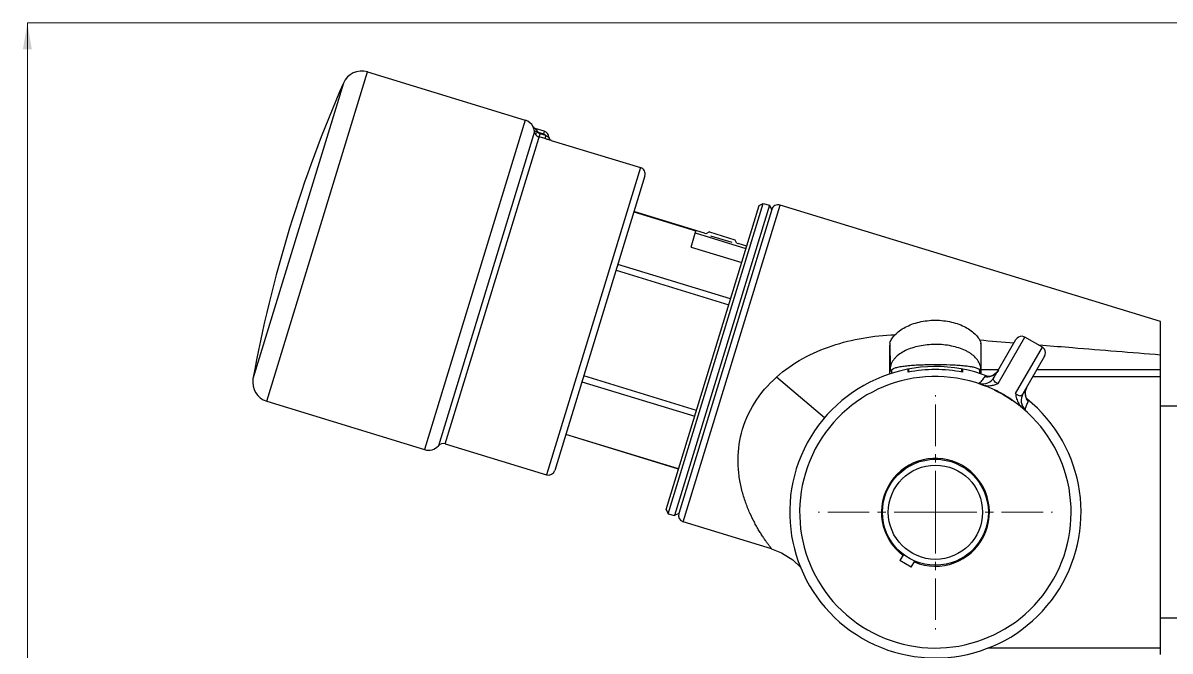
# Model space of a CAD drawing. Extents: x 0 to 1128, y 0 to 827.
# Drawn here: x 565.8 to 739, y 261.5 to 356.3 of the extents above; entities that cross this region are included whole.
import ezdxf

# ---------------------------------------------------------------- set-up
doc = ezdxf.new("R2010")
doc.units = 0
doc.header["$LTSCALE"] = 10
doc.header["$MEASUREMENT"] = 0
doc.linetypes.add('CENTER', pattern=[2, 1.25, -0.25, 0.25, -0.25])
doc.linetypes.add('CENTER2', pattern=[28.575000000000003, 19.05, -3.175, 3.175, -3.175])
doc.layers.get('0').update_dxf_attribs({"linetype": 'CONTINUOUS'})
doc.layers.add('Cneter', color=1, linetype='CENTER2', lineweight=13)

msp = doc.modelspace()

# ---------------------------------------------------------------- linework, layer by layer
at = {"color": 5, "lineweight": 9, "ltscale": 0.5}
for p, q in [((566.5202751388279, 356.3479801148044), (566.5202723429082, 117.2323925733233)), ((754.3632547301454, 356.3479801148044), (566.5202747736071, 356.3479801148044))]:
    msp.add_line(p, q, dxfattribs=at)
at = {"color": 9, "linetype": 'Continuous'}
for p, q in [((602.6422935516503, 299.2124807698927), (617.8456221972503, 348.9403280799926)), ((614.2216168589503, 347.2774793100926), (600.5677101947504, 302.6175629448927)), ((641.6820687309505, 341.6527950376927), (626.4787400853502, 291.9249477275927)), ((643.0668173155505, 339.9635857583927), (628.5585159231503, 292.5090701592927)), ((629.5984038572503, 292.8011313704927), (643.9113155397504, 339.6165560253926)), ((642.8668794582504, 340.6617847787927), (642.8723541243503, 340.6613312844927)), ((642.8724704376505, 340.6615213631926), (642.8723541243503, 340.6613312844927)), ((643.6169166843504, 339.8587070672926), (643.1764396462504, 339.6230661816927)), ((643.6169227806504, 339.8587052705927), (644.4320069371504, 339.6095090359927)), ((644.7640495111505, 339.3558490871927), (643.9112959254503, 339.6165620220927)), ((644.5489555701504, 339.9920309532927), (644.4320068883503, 339.6095090508927)), ((644.6181325573505, 338.8785756131927), (643.7653984116505, 339.1392826046927)), ((644.7640161285503, 339.3558592932927), (644.6182099506505, 338.8785519516927)), ((645.6077247146504, 338.6149354105927), (645.6097606235503, 338.6220185448927)), ((659.0793076317505, 334.5039647591927), (644.8992799527505, 288.1231840949926)), ((665.5274448541504, 281.0322523649926), (680.1460300902504, 328.8474901631926)), ((713.0778917872503, 301.9186835441927), (717.0941134936502, 308.9220215771927)), ((715.7258539570503, 300.3900471379927), (719.7827383413505, 307.3699286506926)), ((719.1288369816502, 307.7532181191927), (719.8227828253503, 307.6961871974926)), ((696.7090623778504, 303.8362999855927), (696.9758831815504, 303.8362999855927)), ((696.9758831815504, 303.8363793280927), (696.9758831815504, 303.4368797552927)), ((710.2758957591504, 303.8897431000926), (710.2758957591504, 303.4262608763926)), ((710.2758957591504, 303.8897431000926), (710.5090623778503, 303.8897431000926)), ((686.8689825289503, 296.6974695568927), (679.6134386145504, 302.8680318357926)), ((718.3314942421503, 302.9606804445927), (737.6090623778505, 302.9606804445927)), ((715.1663752889503, 299.4274685717926), (715.1517246315505, 299.4022532390927)), ((737.6090623778505, 261.9606804445927), (711.5051811611502, 261.9609140124927))]:
    msp.add_line(p, q, dxfattribs=at)
at = {"color": 7, "linetype": 'Continuous'}
for p, q in [((617.8456221972503, 348.9403280799926), (641.6820687309505, 341.6527950376927)), ((644.5489556184505, 339.9920309384927), (643.1635580886505, 340.4155894693927)), ((645.6097606235503, 338.6220185448927), (659.0793076317505, 334.5039647591927)), ((659.7431759903502, 333.2550766982927), (646.1479717785505, 288.7871674034927)), ((658.0890093629505, 327.8445414537927), (667.4607959714504, 324.9792987474926)), ((668.7673706716505, 324.5881764632927), (658.0913405513504, 327.8521664272927)), ((662.9509061899503, 282.8656849880927), (676.9847402187504, 328.7682877683927)), ((663.2828688166505, 282.2413340047927), (677.6090823480504, 329.1002670469927)), ((678.5653871039503, 328.8078953422927), (664.2391735725505, 281.9489623000927)), ((678.8973497306501, 328.1835443589927), (664.8635157018502, 282.2809415786926)), ((676.9847441176503, 328.7683005213926), (677.6090823480504, 329.1002670469927)), ((677.6090823480504, 329.1002670469927), (678.5653871039503, 328.8078953422927)), ((678.8973536296503, 328.1835571119927), (678.5653871039503, 328.8078953422927)), ((737.6095980422501, 311.2791143741927), (680.1460300902504, 328.8474901631926)), ((666.7062080996504, 322.5111530313926), (667.4607959714504, 324.9792987474926)), ((667.3597735358503, 324.6488692496927), (675.0102115835502, 322.3098956118927)), ((668.7673706716505, 324.5881764632927), (668.8882535201506, 324.5341448836926)), ((669.4926853535503, 324.7847022139927), (668.9611556966504, 324.5020828821927)), ((669.4926874563503, 324.7847015710926), (673.3179022746504, 323.6152160378927)), ((669.6489793954504, 324.2140724517926), (672.8684050411503, 323.2297952551927)), ((666.7062080996504, 322.5111530313926), (674.3566461473506, 320.1721793935926)), ((673.3179043774503, 323.6152153950927), (673.6005193372503, 323.0836939606926)), ((673.6790420460504, 323.0694669717926), (673.8093216955504, 323.0466973408926)), ((675.1135652074504, 322.6479500831927), (673.8093216955504, 323.0466973408926)), ((655.3831791449504, 318.9941696000927), (672.4054038011504, 313.7899532560926)), ((672.6736534223505, 314.6673582319927), (655.6514287661503, 319.8715745759927)), ((737.6090623778505, 260.9606804445927), (737.6090623778505, 311.2792579011926)), ((712.5002310171503, 302.8606362664926), (715.7739831977503, 308.5309413746926)), ((719.7827711124505, 307.3699102176927), (717.0940717740505, 308.9222205302927)), ((696.7090623778504, 303.3506301811927), (696.7090623778504, 307.6968001578927)), ((696.7503514998505, 308.0162932036927), (696.7607170594504, 304.2659825860927)), ((710.4663175627504, 308.0161763773927), (710.4589432135504, 304.3191377167926)), ((710.5090623778503, 303.3506301811927), (710.5090557110502, 307.6968373384927)), ((720.1040982539503, 306.0309206546926), (716.8303574113504, 300.3606351843927)), ((699.5090623778503, 303.6059754818926), (699.5090623778503, 304.0742714124926)), ((699.6090623778505, 303.6188132929927), (699.6090623778505, 304.0939880972927)), ((707.6090623778505, 303.6188132929927), (707.6090623778505, 304.0939880972927)), ((707.7090623778504, 304.0746423732926), (707.7090623778504, 303.6059754818926)), ((713.1133252170503, 303.9606804445927), (710.5090557110502, 303.9606804445927)), ((710.5090557110502, 303.8897967298927), (710.5090557032504, 303.8896260486927)), ((737.6090623778505, 303.9606804445927), (718.9088445113503, 303.9606804445927)), ((650.2397683302504, 302.1708308686926), (667.2619929863504, 296.9666145245927)), ((667.5302426075505, 297.8440195004927), (650.5080179514503, 303.0482358445927)), ((712.5240762245503, 300.9530026005927), (712.5323172756503, 300.8854054784927)), ((602.6422935516503, 299.2124807698927), (626.4787400853502, 291.9249477275927)), ((715.1037225544503, 299.4008031704927), (715.1663762367502, 299.4274699752927)), ((743.6090623778505, 298.4606804445927), (737.6090623778505, 298.4606804445927)), ((629.5984038572503, 292.8011313704927), (644.8992799527505, 288.1231840949926)), ((664.8220812012505, 288.9860226732927), (647.7998565450503, 294.1902390173927)), ((664.8244123895502, 288.9936476467926), (647.8021877334504, 294.1978639908926)), ((662.9509022909506, 282.8656722351927), (663.2828688166505, 282.2413340047927)), ((663.2828688166505, 282.2413340047927), (664.2391735725505, 281.9489623000927)), ((664.8635118029504, 282.2809288256926), (664.2391735725505, 281.9489623000927)), ((678.8713964281503, 276.9525969569927), (665.5274448541504, 281.0322523649926)), ((698.7820345341504, 276.1000229697927), (698.2430369740505, 275.1664518104927)), ((699.9750877816505, 274.1664518104927), (698.2430369740505, 275.1664518104927)), ((699.9750877816505, 274.1664518104927), (700.5105889081503, 275.0939669690927)), ((743.6090623778505, 266.4606804445927), (737.6090623778505, 266.4606804445927))]:
    msp.add_line(p, q, dxfattribs=at)
for points in [[(717.0940439076503, 308.9218881687927), (716.9814791886504, 308.9707993022927), (716.7094615127503, 309.0284966865927), (716.4318754155504, 309.0090162950926), (716.1704023517505, 308.9137967650926), (715.9453301804506, 308.7502483906926), (715.7739652836503, 308.5309103464926)], [(720.1040910326506, 306.0309081469927), (720.2083088522504, 306.2887757343926), (720.2374758883502, 306.5652476078926), (720.1893859911502, 306.8391121329927), (720.0677365944503, 307.0891610263926), (719.8821014703503, 307.2959036119927), (719.7825626412505, 307.3696710673927)], [(713.1134327530503, 303.9227340084927), (712.8634906214502, 303.5805878659927), (712.4889298731503, 303.2606351531927), (712.1115606942503, 303.0678757202927), (711.7794363287503, 302.9752971219927), (711.5386314693505, 302.9483029156926), (711.3976216627502, 302.9490567081926), (711.3531144802505, 302.9524791227927)], [(711.3531144802505, 302.9524791227927), (711.3365136090504, 302.9543410233927), (711.3389860592501, 302.9537269587927)], [(717.4965918046505, 299.3954931940927), (717.4939706236503, 299.3988869661927), (717.4600311687504, 299.4472290150927), (717.3894030452502, 299.5672813456926), (717.2916297041504, 299.7893605888926), (717.2044824781503, 300.1257246364926), (717.1825915783502, 300.5538006118927), (717.2748519694503, 301.0433778037927), (717.4435596290505, 301.4227325095927)], [(678.8722901227504, 276.9523233513926), (680.3679524488502, 276.3597319750926), (682.0908054011502, 275.2805983228926), (683.2832154014504, 274.1399541084927)]]:
    msp.add_lwpolyline(points, dxfattribs=at)
msp.add_circle((703.6090623778505, 282.4606804445927), 8, dxfattribs=at)
at = {"color": 9, "linetype": 'Continuous'}
msp.add_circle((703.6090623778505, 282.4606804445927), 7.1093748549, dxfattribs=at)
at = {"color": 7, "linetype": 'Continuous'}
for centre, radius, start, end in [((616.9685071009503, 346.0714138065927), 3, 73.00000000000485, 156.2953658941), ((797.3476166986507, 266.8730753091927), 200, 156.2953542863029, 169.7046457136966), ((641.0973252909505, 339.7401855350927), 2, 27.43021517689911, 73.00000000000485), ((643.3096463450502, 340.8932840739927), 0.4995454481, 207.6027292551053, 252.9957773217965), ((643.3162719121506, 340.8916715126927), 0.4999287475, 207.4236374256029, 253.0034174236934), ((644.0576899818504, 340.0955025163926), 0.9998954353, 208.195659596905, 253.002969775202), ((644.2565839143504, 339.0357261823927), 1, 2.176780249999509, 73.00000003549242), ((645.7551895546503, 339.1004029195927), 0.50000056, 182.4712620799013, 252.9999359681031), ((658.7869359270503, 333.5476600031926), 1, 342.9999999999985, 73.00000000000485), ((679.8536583855503, 327.8911854071927), 1, 73.00000000000485, 163.0000000001028), ((703.6090623778505, 282.4606804445927), 21.9998251061, 68.7625019383054, 51.11396379970549), ((703.6090623778505, 282.4606804445927), 21.5391156322, 79.02671000369845, 100.9732899963016), ((603.5194086836505, 302.0813950322927), 3, 169.7046341059003, 253.0000000000049), ((703.6090623778505, 282.4606804445927), 20.5, 69.92607772610101, 50.07386895899883), ((703.6090623778505, 282.4606804445927), 20.5017459624, 64.26293263290185, 69.8005791417955), ((710.9729558352503, 300.8719315515927), 2.1137274132, 80.02460347339319, 80.8886197736073), ((703.6090623778505, 282.4606804445927), 20.5000143248, 52.49999999990833, 55.73254355899709), ((703.6090623778505, 282.4606804445927), 20.5017459624, 50.19925464250413, 52.49999999990833), ((718.6788633249503, 300.3312687097927), 2.8775921392, 227.4417334362983, 228.3315077081975), ((629.3060321525504, 291.8448266145927), 1, 73.00000000000485, 138.3756816478021), ((627.0634834643504, 293.8375572487927), 2, 253.0000000000049, 318.3756816479007), ((703.6090623778505, 282.4606804445927), 8.15, 247.0479175841984, 232.9520824158002), ((645.1916516574504, 289.0794888508927), 1, 253.0000000000049, 342.9999999999985), ((665.8198165588503, 281.9885571209927), 1, 163.0000000001028, 253.0000000000049)]:
    msp.add_arc(centre, radius, start, end, dxfattribs=at)
at = {"color": 9, "linetype": 'Continuous'}
for centre, radius, start, end in [((644.0574398226504, 340.0942658290926), 0.4995530017, 208.1350438908004, 252.9895597931034), ((644.2565839143504, 339.0357261823927), 0.6, 32.24482792750473, 73.00000000000485), ((645.7553469956501, 339.0927418173927), 0.4998471181, 182.1821915715988, 253.0182511183996), ((708.6241340494503, 303.8873845226927), 1.8849232051, 0.07332358729876153, 13.24150791009969), ((711.3815332569502, 304.9250388111927), 2.0016750161, 294.8825124443993, 303.1025573209995), ((711.3833110176504, 304.9214244442927), 1.9976764351, 303.1164599033039, 316.9378964301933), ((711.3765310297504, 304.9264798362927), 2.0060747876, 316.9638327275979, 329.9704221273985), ((710.7693223879505, 303.8606731818927), 1.9990712649, 254.4774236053026, 329.9826918699973), ((711.3827341906504, 304.9270780856926), 2.0034898472, 260.9052307742046, 274.6729074726975), ((711.3808751677502, 304.9300849518926), 2.0066388123, 274.7188175224041, 290.7113008957923), ((711.3802787981504, 304.9276144150926), 2.0045393585, 290.752219120195, 294.8840645608988), ((719.1809809248505, 300.4205114300926), 2.0057617928, 150.0279209602018, 162.744079470003), ((703.6090623778505, 282.4606804445927), 20.5291077388, 55.73837732039831, 64.26162261180032), ((703.6090623778505, 282.4606804445927), 20.4718091664, 55.84128531989964, 64.15868867599745), ((718.5618691986504, 299.3616439990927), 1.9990716654, 150.0173086055048, 225.5225928961021), ((719.1795228036503, 300.4240151715927), 2.0036583618, 176.4943758855006, 185.7367546046008), ((719.1707218496504, 300.4240297980927), 1.9948730505, 174.1645405050997, 176.4793387794984), ((719.1785871053503, 300.4239218854927), 2.0027180252, 185.7367749671999, 188.9441882216983), ((719.1759732273504, 300.4232033241927), 2.0001812655, 162.7751666421017, 174.1562828377008), ((719.1821820761502, 300.4259261615927), 2.0065813946, 188.9847629626017, 204.9703518226966), ((719.1837270499504, 300.4289983804927), 2.0092800209, 205.0311709381976, 219.0782372627037)]:
    msp.add_arc(centre, radius, start, end, dxfattribs=at)
at = {"color": 7, "linetype": 'Continuous'}
for points, start_tangent, end_tangent in [([(643.0668173153504, 339.9635857575926), (643.0445764716503, 340.1042186419927), (643.0159181400504, 340.2336011001927), (642.9811331098504, 340.3556289897926), (642.9443150531501, 340.4633744170927), (642.9120391503502, 340.5475290312927), (642.8867667241502, 340.6091972091927), (642.8775777160504, 340.6313970533927), (642.8710521696503, 340.6476678008927), (642.8673668791503, 340.6579778088926), (642.8668794582504, 340.6617847787927)], (-0.1251668136192549, 0.9921357108623814), (0.9705731927920183, 0.2408063068806707)), ([(696.7503514998505, 308.0162932036927), (697.0209693230504, 308.6405835486926), (697.5045028708505, 309.2655263742926), (698.1861076143505, 309.8604584779927), (699.0436138060504, 310.3954022557926), (700.0490006253503, 310.8430588613926), (701.1696301904503, 311.1804502784927), (703.6090606846506, 311.4612956197927), (706.0484892688505, 311.1804515414926), (707.1691195809503, 310.8430605312927), (708.1745082522502, 310.3954036929927), (709.0320157954504, 309.8604594643926), (709.7136209395503, 309.2655273847927), (710.1971547685503, 308.6405847053927), (710.4677732441505, 308.0162932442926)], (0.2538305053503905, 0.96724871390639), (0.2538304968508835, -0.9672487161368754)), ([(696.7518071558502, 308.0161809572926), (696.7330967089504, 307.9350026389927), (696.7090692639504, 307.6968425558927)], (-0.25367627729571, -0.9672891741032722), (-3.749894832494922e-08, -0.9999999999999993)), ([(710.5090557110502, 307.6968370037927), (710.5063904476506, 307.7752362505927), (710.4663175627504, 308.0161763773927)], (-3.656710830765262e-08, 0.9999999999999994), (-0.2536768517252561, 0.9672890234561554)), ([(710.2345575379504, 301.9344295808927), (710.2458079036503, 301.9113674440927), (710.2731055215504, 301.8924703592926), (710.3153290765504, 301.8684831857926), (710.3732115106504, 301.8390605718927), (710.4475205551503, 301.8038310152927), (710.6453232486504, 301.7153171058927)], (-0.7874218103582704, -0.6164145460419506), (0.9158918979438898, -0.401425000816765)), ([(711.0657190885504, 302.9487833624926), (710.6809315658502, 302.4320275788926), (710.4753733207504, 302.1776304743926), (710.2343317486502, 301.9345068267926)], (-0.5823589886684575, -0.8129317365665163), (-0.7716195647805586, -0.6360843082861433)), ([(710.6458539057503, 301.7151231784927), (710.6878131532503, 301.7007617834927)], (0.9492450977378838, -0.3145373498022065), (0.9540210411821441, -0.2997396419924095)), ([(710.6881196987506, 301.7014841971927), (711.9203600892502, 301.5847855979927), (712.5183006473503, 301.7063817912927), (713.0778897136504, 301.9186794395927)], (0.9540514778623936, -0.2996427499349567), (0.9105666180232799, 0.4133623521096796)), ([(711.3076734205504, 302.9589887417926), (711.1357408327503, 302.9731538717926), (711.0657229922504, 302.9487819405927)], (-0.9874084302303918, 0.1581916303410318), (-0.5818798108737459, -0.8132747910131815)), ([(712.5111004855503, 300.9271665044927), (712.5323172756503, 300.8854054784927)], (0.8885761984248809, -0.458729048124039), (0.1205050215279531, -0.9927127176512587)), ([(715.7257906005502, 300.3899548659927), (715.8719152622502, 299.6107465073927), (716.1983942175502, 298.8676000673927)], (0.09713160796806726, -0.9952715462292379), (0.5158360686662575, -0.8566873118372539)), ([(715.1037225546504, 299.4008031708927), (715.1517246315505, 299.4022532390927)], (0.920025625602191, 0.3918581991426198), (0.8264191795122029, -0.5630553611629832)), ([(716.1983942175502, 298.8676000673927), (716.7326337294503, 298.2116633498927)], (0.5158360686719273, -0.8566873118338398), (0.7365342633766319, -0.6764002357127341)), ([(716.7659510604503, 298.1815671941927), (716.9402761563504, 298.0556039750927), (717.0074378467502, 298.0093112290926), (717.0618153772502, 297.9739376803926), (717.1040192702503, 297.9490860083927), (717.1345962772502, 297.9343975947926), (717.1612037288505, 297.9352904599926)], (0.8056504081433744, -0.5923912726048676), (0.1636445898652572, 0.9865193602802895)), ([(717.1612560133503, 297.9352450148927), (717.3688542843504, 298.5707076878927), (717.6239512974503, 299.1623864413926)], (0.1649943852914341, 0.9862945061300413), (0.4128399589632807, 0.9108035838111292)), ([(717.6239508350504, 299.1623854844927), (717.6255568861502, 299.1932239763926), (717.6073882914502, 299.2405053143926), (717.4965278000504, 299.3956048086927)], (0.41344276672517, 0.9105301085865514), (-0.6395514522881209, 0.7687482942265013))]:
    msp.add_spline(points, degree=3, dxfattribs=dict(at, start_tangent=start_tangent, end_tangent=end_tangent))
at = {"color": 9, "linetype": 'Continuous'}
for points, start_tangent, end_tangent in [([(643.1764428915503, 339.6230679205927), (643.0668173155505, 339.9635857583927)], (-0.4723487177006702, 0.8814117589903897), (-0.130827921161466, 0.9914050912944564)), ([(643.5383580810503, 339.9512171808927), (643.3610931971502, 339.9352231075927), (643.2110095329504, 339.9319554195927), (643.1083223857504, 339.9418587808927), (643.0794172242504, 339.9514315717926), (643.0669221211504, 339.9636054467927)], (-0.9929936705444673, -0.1181675516316815), (-0.2898997419965405, 0.9570570200308545)), ([(643.1635580884504, 340.4155894694927), (643.1668222322503, 340.4115694732927), (643.1788921661505, 340.3995118836926), (643.1970881793504, 340.3814068243926), (643.2195725901504, 340.3591200935927), (643.2713378772503, 340.3063163377927), (643.3264364849504, 340.2460550198927), (643.3828152912504, 340.1800833705927), (643.4368945595502, 340.1083182579927), (643.5383428708503, 339.9512468744927)], (-0.9563047759187284, 0.2923716394505982), (0.511310569982042, -0.8593960094302505)), ([(643.5383428708503, 339.9512468744927), (643.6169167874505, 339.8587071028927)], (0.4795338950103482, -0.8775233578294109), (0.7564606737379005, -0.6540391800863323)), ([(645.6077247146504, 338.6149354105927), (645.6026968842502, 338.6138453597927), (645.5891918057505, 338.6149896358927), (645.5659047536503, 338.6188331493926), (645.5318097067502, 338.6257627600926), (645.4333812315504, 338.6486662878926), (645.3013254088505, 338.6823353158927), (645.1458229986504, 338.7243317706926), (644.9758180928502, 338.7723285020927), (644.6181325573505, 338.8785756131927)], (-0.5122688135461364, -0.8588251642028392), (-0.9566656057239612, 0.2911888027119287)), ([(645.2558622963504, 339.0737092746926), (645.2437441026505, 339.0735494642926), (645.2079985475502, 339.0856443129927), (645.1524699581503, 339.1104248068926), (645.0829397281504, 339.1476720156926), (645.0050569609505, 339.1927452238926), (644.9243775680502, 339.2437087549926), (644.7640495105502, 339.3558490784927)], (0.03798309241810561, -0.9992783819788946), (-0.847148927357179, 0.5313555258747024)), ([(679.6134337275503, 302.8680272998927), (683.5911662051503, 305.6741491131926), (688.0191048229503, 307.6079547423927), (692.6839462782505, 308.7705787156926), (697.4698134851506, 309.2566573552927)], (0.7452596004448072, 0.6667744205837881), (0.9993668802668076, 0.03557862596824243)), ([(710.2956630558504, 308.4777611999926), (715.4984607841502, 308.0514189569927)], (0.996667006902869, -0.08157743162956571), (0.9966491561013143, -0.08179522994978437)), ([(710.4575668360503, 304.3190495531927), (710.3439587881503, 304.7379621519927), (710.1762184389504, 305.1200850285927), (709.6848747146505, 305.7976933043927), (709.0002653313504, 306.3829151104927), (708.5921330608503, 306.6414302993927), (708.1442608702505, 306.8772781484927), (707.1437905019502, 307.2743706879926), (706.0304622682504, 307.5651775155927), (704.8396476759503, 307.7423611487927), (703.6093874847502, 307.8008455481926), (702.3790902467504, 307.7392995203926), (701.1881718429504, 307.5589283615927), (700.0746822565504, 307.2645117273927), (699.0740133805502, 306.8630881655927), (698.2177975655504, 306.3627996492926), (697.5330551736504, 305.7697499538926), (697.2620553113504, 305.4382765690927), (697.0417845286502, 305.0797296983927), (696.8741731657506, 304.6911735498927), (696.7607170594504, 304.2659825860927)], (-0.1816492357896968, 0.9833633891583615), (-0.178567778366909, -0.9839276134600078)), ([(719.8227828253503, 307.6961871974926), (724.3046003537506, 307.3280724863926), (737.6090623754503, 306.2407864459927)], (0.9966399149296539, -0.08190775280162686), (0.9966641023215383, -0.08161291039781794)), ([(696.7090692639504, 303.8363719122927), (696.7122135405502, 303.9441649350927), (696.7592984226503, 304.2661051002927)], (1.131106865472508e-08, 1), (0.2286479888159096, 0.9735091664747897)), ([(696.9760443862506, 303.8363084819927), (696.8974645847502, 303.9447062428927), (696.7593292550505, 304.2663518687927)], (-0.6233560631365649, 0.7819381168295115), (-0.1985778581239125, 0.9800851158256202)), ([(696.9758831815504, 303.8363793280927), (697.1540141066503, 304.0703198323927), (697.3817139131502, 304.2062384205927), (697.6506145088504, 304.3018082246926), (697.9571933494503, 304.3816526814927), (698.2992932354505, 304.4515855322927), (698.6749725069503, 304.5111663747927), (699.5171553225505, 304.6085518430927), (699.9783684863505, 304.6483243709927), (700.4625409395503, 304.6825981460926), (701.4875112418504, 304.7348292721927), (702.5662422054504, 304.7659237577927), (703.6713778150502, 304.7765440211926), (705.8484287744504, 304.7373263913926), (706.8650644035504, 304.6869306186927), (707.7991193550504, 304.6155457749927), (708.2277982231503, 304.5717553509927), (708.6272950534503, 304.5220031089926), (708.9950910905504, 304.4649954310926), (709.3288328965505, 304.3985657535927), (709.6266560413505, 304.3236985170927), (709.8865062126504, 304.2349360482926), (710.1051821709505, 304.1082333351927), (710.2758957592503, 303.8899123650926)], (0.3985706622470093, 0.917137627183609), (0.4135219066165389, -0.9104941695300541)), ([(710.4589007741504, 304.3192963699926), (710.3947043066505, 304.1058000273927), (710.3420068841504, 303.9979041528927), (710.2757462607506, 303.8897419644927)], (-0.168168251396637, -0.9857583066970309), (-0.5704378700189722, -0.8213407553800179)), ([(678.8722897096504, 276.9523238859927), (678.8700434977504, 276.9552132859927), (678.8633125772503, 276.9638638352927), (678.8521173628503, 276.9782546666927), (678.8364782690505, 276.9983649128927), (678.7920094168503, 277.0556241882927), (678.7305632240505, 277.1351750225926), (678.6529962574505, 277.2364291845927), (678.5603023002504, 277.3587013611927), (678.4536097592504, 277.5012109052927), (678.3340633872504, 277.6631663497927), (678.0611372225503, 278.0421552583927), (677.7511619110505, 278.4892844971927), (677.4139898209505, 278.9986178171927), (677.0583048162505, 279.5651821597926), (676.6919462533504, 280.1847876393927), (676.3222245165505, 280.8541536784927), (675.5995761793504, 282.3319283030927), (674.9398972316503, 283.9834164917926), (674.3906316105504, 285.7985821069927), (674.0010109112504, 287.7681908605927), (673.8244796046504, 289.8787046937927), (674.3380711587504, 294.4060984308927), (676.2899447226505, 298.9449515107926), (679.6134337275503, 302.8680272998927)], (0.8444105706232153, 0.5356965449018463), (0.7453076664947956, 0.6667206928422744)), ([(713.0778897136504, 301.9186794395927), (712.8461012030502, 302.0122836300927), (712.6457561622503, 302.1221043950927), (712.4246139663505, 302.3718214235926), (712.3963632362504, 302.4986266422927), (712.4054971649502, 302.6226732378926), (712.5002433370503, 302.8606570405927)], (-0.9444863209977479, 0.3285507410555319), (0.5000537390380162, 0.8659943753132)), ([(712.5104333339505, 300.9275062962927), (712.5236667428503, 300.9531908195927)], (0.4541003271820122, 0.8909505557847696), (0.3775855353803467, 0.9259747099524571)), ([(715.7257912197504, 300.3899544316927), (715.9244407177503, 300.2407183419927), (716.1214666284504, 300.1292886910927), (716.4480275898504, 300.0613678504927), (716.5712627323505, 300.0957910723927), (716.6730958330504, 300.1623319490927), (716.8303554327504, 300.3606317573927)], (0.7606539679280656, -0.6491575625957764), (0.5000032877194309, 0.8660235056104195))]:
    msp.add_spline(points, degree=3, dxfattribs=dict(at, start_tangent=start_tangent, end_tangent=end_tangent))
at = {"color": 5, "ltscale": 0.5}
msp.add_solid([(565.8302418146227, 352.3479801148043), (567.1635738763903, 352.3479801148043), (566.4969078455065, 356.3479801148043)], dxfattribs=at)
at = {"layer": 'Cneter', "color": 1, "linetype": 'CENTER', "lineweight": 5, "ltscale": 0.5}
for q in [(703.6090623778505, 300.1498902855927), (685.9198525368506, 282.4606804445927), (703.6090623778505, 264.7714706035927), (721.2982722188503, 282.4606804445927)]:
    msp.add_line((703.6090623778505, 282.4606804445927), q, dxfattribs=at)

doc.saveas('drawing.dxf')
